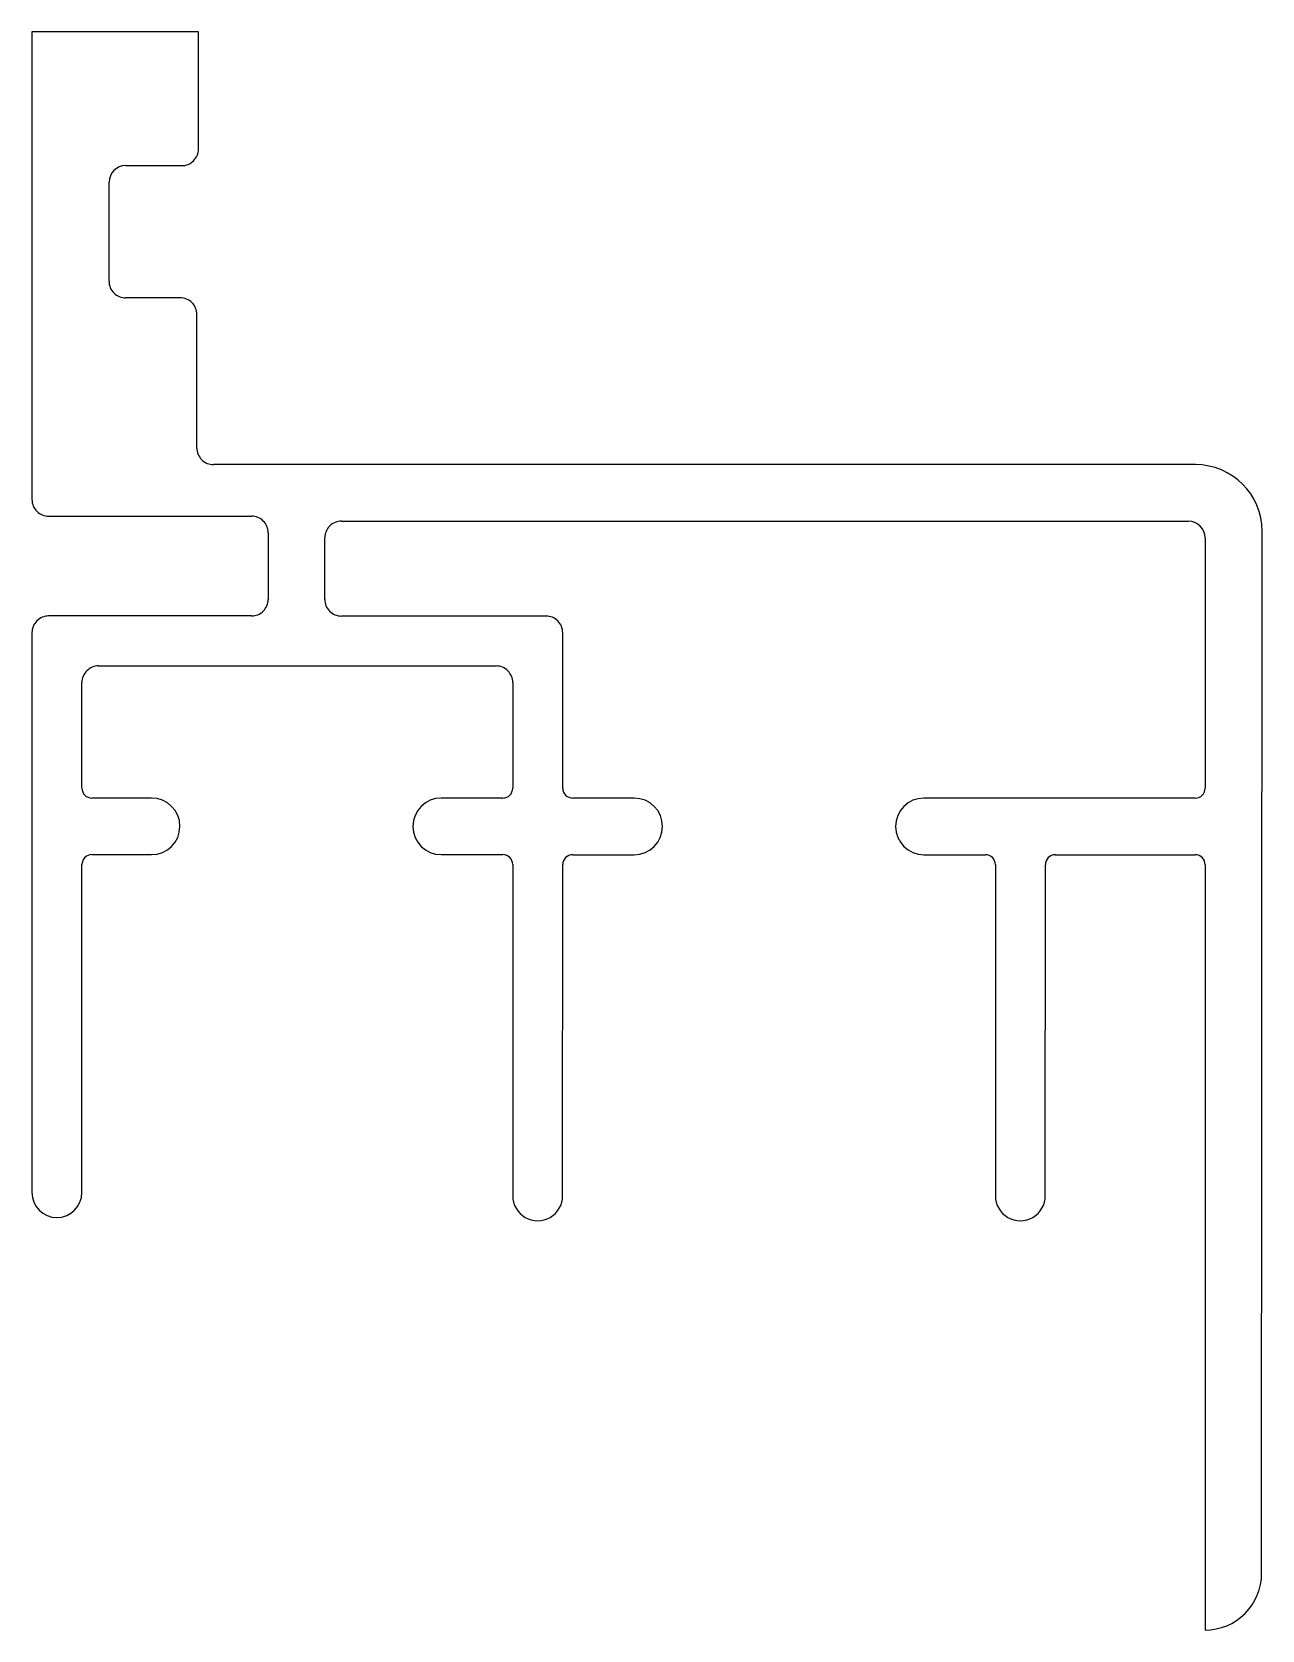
# Model space of a CAD drawing. Extents: x 399.6 to 436.6, y 704.4 to 752.4.
import ezdxf

# ---------------------------------------------------------------- set-up
doc = ezdxf.new("R2010")
doc.units = 0
doc.layers.get('0').update_dxf_attribs({"linetype": 'CONTINUOUS'})

msp = doc.modelspace()

# ---------------------------------------------------------------- linework, layer by layer
for p, q in [((404.637, 752.439), (399.637, 752.439)), ((399.637, 752.439), (399.637, 738.388)), ((404.637, 748.921), (404.637, 752.439)), ((402.452, 748.422), (404.137, 748.421)), ((401.951, 744.949), (401.952, 747.922)), ((404.091, 744.449), (402.451, 744.449)), ((404.591, 739.936), (404.591, 743.949)), ((434.591, 739.436), (405.091, 739.436)), ((400.136, 737.888), (406.232, 737.888)), ((408.932, 737.738), (434.382, 737.736)), ((406.732, 737.388), (406.731, 735.388)), ((408.431, 735.388), (408.432, 737.237)), ((434.882, 737.236), (434.881, 729.714)), ((436.579, 706.114), (436.591, 737.436)), ((406.231, 734.888), (400.137, 734.888)), ((415.081, 734.887), (408.931, 734.887)), ((399.637, 734.388), (399.637, 717.56)), ((415.581, 729.715), (415.581, 734.387)), ((401.637, 733.388), (413.581, 733.387)), ((401.137, 729.716), (401.137, 732.888)), ((414.081, 732.887), (414.081, 729.715)), ((403.231, 729.416), (401.437, 729.416)), ((413.781, 729.416), (411.931, 729.416)), ((417.731, 729.415), (415.881, 729.415)), ((434.581, 729.414), (426.431, 729.415)), ((401.437, 727.716), (403.231, 727.716)), ((411.931, 727.716), (413.781, 727.716)), ((415.881, 727.715), (417.731, 727.715)), ((426.431, 727.715), (428.281, 727.714)), ((430.381, 727.714), (434.581, 727.714)), ((401.137, 717.56), (401.137, 727.416)), ((414.081, 727.415), (414.08, 717.465)), ((415.58, 717.465), (415.581, 727.415)), ((428.581, 727.415), (428.58, 717.464)), ((430.08, 717.464), (430.081, 727.414)), ((434.881, 727.414), (434.879, 704.414))]:
    msp.add_line(p, q)
for centre, radius, start, end in [((404.137, 748.921), 0.5, 269.9874, 0.0016), ((402.452, 747.922), 0.5, 90.0007, 179.9958), ((402.451, 744.949), 0.5, 179.9837, 269.9993), ((404.091, 743.949), 0.5, 359.9827, 89.9989), ((405.091, 739.936), 0.5, 179.9973, 270.0129), ((434.591, 737.436), 2, 359.9971, 89.9965), ((400.137, 738.388), 0.5, 179.9844, 269.9854), ((406.232, 737.388), 0.5, 359.9973, 89.9993), ((408.932, 737.238), 0.5, 89.9871, 180.003), ((434.382, 737.236), 0.5, 0.0042, 89.9993), ((406.231, 735.388), 0.5, 269.9973, 0.0027), ((408.931, 735.387), 0.5, 179.986, 270), ((400.137, 734.388), 0.5, 89.9969, 180.0029), ((415.081, 734.387), 0.5, 359.9905, 90.0027), ((401.637, 732.888), 0.5, 89.9973, 180.0027), ((413.581, 732.887), 0.5, 359.9905, 89.9993), ((401.437, 729.716), 0.3, 180.0016, 269.9935), ((413.781, 729.716), 0.3, 269.9905, 359.9867), ((415.881, 729.715), 0.3, 179.9905, 269.9867), ((434.581, 729.714), 0.3, 269.9962, 0.0095), ((403.231, 728.566), 0.85, 269.9961, 89.9961), ((411.931, 728.566), 0.85, 89.996, 269.996), ((417.731, 728.565), 0.85, 269.996, 89.996), ((426.431, 728.565), 0.85, 89.9959, 269.9959), ((401.437, 727.416), 0.3, 89.9962, 180.0095), ((413.781, 727.416), 0.3, 359.9905, 89.981), ((415.881, 727.415), 0.3, 89.9901, 179.9885), ((428.281, 727.414), 0.3, 0.0119, 90.0085), ((430.381, 727.414), 0.3, 89.9905, 179.9867), ((434.581, 727.414), 0.3, 359.9905, 89.9867), ((400.387, 717.56), 0.75, 180, 0), ((414.83, 717.465), 0.75, 179.9954, 359.9954), ((429.33, 717.464), 0.75, 179.9954, 359.9954), ((434.879, 706.114), 1.7, 269.9934, 359.9937)]:
    msp.add_arc(centre, radius, start, end)

doc.saveas('drawing.dxf')
